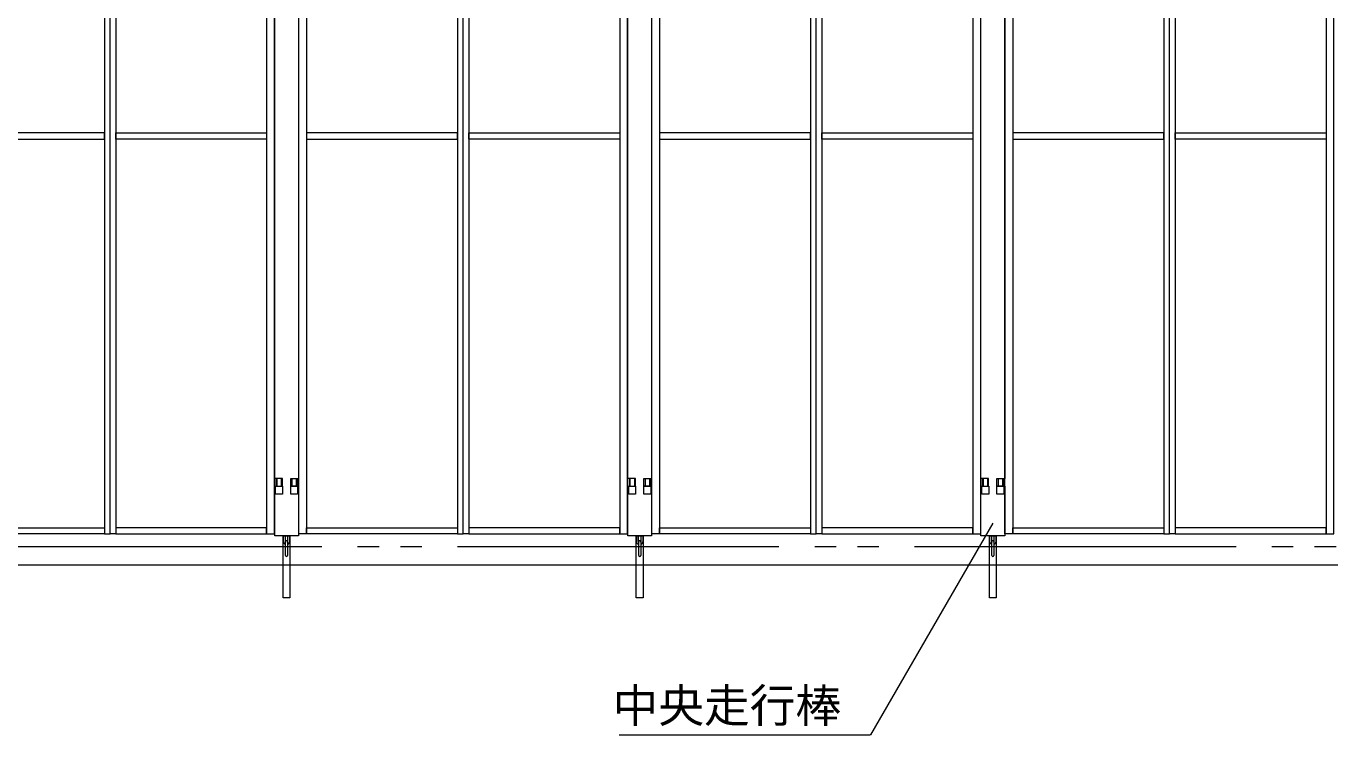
# Model space of a CAD drawing. Units: millimetres, scale not verified. Extents: x -20976 to 3174, y -17325 to 17325.
# Drawn here: x -11338 to -8052, y 4026 to 5813 of the extents above; entities that cross this region are included whole.
import ezdxf
from ezdxf.enums import TextEntityAlignment as Align

# ---------------------------------------------------------------- set-up
doc = ezdxf.new("R2010")
doc.units = ezdxf.units.MM
doc.header["$LTSCALE"] = 90
doc.linetypes.add('DASHED1', pattern=[1.8, 1.2, -0.6])
doc.linetypes.add('DOUBLE_CHAIN2', pattern=[12.8, 9, -1, 0.6, -0.6, 0.6, -1])
for name, color, linetype, lineweight in [('0-5_ﾍﾞｰｽﾗｲﾝ', 5, 'Continuous', 18), ('0-8_ﾜｲﾔｰﾛｰﾌﾟ', 7, 'DOUBLE_CHAIN2', 18), ('1-0_中央走行棒', 7, 'Continuous', 18), ('1-7_標準ﾊﾟﾈﾙ', 7, 'Continuous', 18), ('1-9_文字', 7, 'Continuous', 18), ('1-A_落とし棒', 7, 'Continuous', 18)]:
    doc.layers.add(name, color=color, linetype=linetype, lineweight=lineweight)
doc.styles.add('ＭＳ ゴシック', font='')
doc.styles.get('ＭＳ ゴシック').set_extended_font_data('MS Gothic')

msp = doc.modelspace()

# ---------------------------------------------------------------- linework, layer by layer
at = {"layer": '0-5_ﾍﾞｰｽﾗｲﾝ'}
msp.add_line((-20296.24, 4455), (-6536.24, 4455), dxfattribs=at)
at = {"layer": '0-8_ﾜｲﾔｰﾛｰﾌﾟ'}
msp.add_line((-7136.24, 4500), (-18737.84, 4500), dxfattribs=at)
at = {"layer": '1-0_中央走行棒'}
for p, q in [((-10711.24, 4672.56), (-10711.24, 6024.06)), ((-10651.24, 6024.06), (-10651.24, 4672.56)), ((-9821.24, 4672.56), (-9821.24, 6024.06)), ((-9761.24, 6024.06), (-9761.24, 4672.56)), ((-8931.24, 4672.56), (-8931.24, 6024.06)), ((-8871.24, 6024.06), (-8871.24, 4672.56)), ((-10689.69, 4527.56), (-10689.69, 4514.46)), ((-10684.69, 4527.56), (-10684.69, 4514.46)), ((-10683.74, 4478.06), (-10683.74, 4513.06)), ((-10678.74, 4513.06), (-10678.74, 4478.06)), ((-10677.69, 4514.46), (-10677.69, 4527.56)), ((-10672.69, 4514.46), (-10672.69, 4527.56)), ((-9799.69, 4527.56), (-9799.69, 4514.46)), ((-9794.69, 4527.56), (-9794.69, 4514.46)), ((-9793.74, 4478.06), (-9793.74, 4513.06)), ((-9788.74, 4513.06), (-9788.74, 4478.06)), ((-9787.69, 4514.46), (-9787.69, 4527.56)), ((-9782.68, 4514.46), (-9782.68, 4527.56)), ((-8909.68, 4527.56), (-8909.68, 4514.46)), ((-8904.69, 4527.56), (-8904.69, 4514.46)), ((-8903.74, 4478.06), (-8903.74, 4513.06)), ((-8898.74, 4513.06), (-8898.74, 4478.06)), ((-8897.69, 4514.46), (-8897.69, 4527.56)), ((-8892.69, 4514.46), (-8892.69, 4527.56))]:
    msp.add_line(p, q, dxfattribs=at)
for points in [[(-10651.24, 4652.56), (-10651.24, 4527.56), (-10711.24, 4527.56), (-10711.24, 4652.56)], [(-9761.24, 4652.56), (-9761.24, 4527.56), (-9821.24, 4527.56), (-9821.24, 4652.56)], [(-8871.24, 4652.56), (-8871.24, 4527.56), (-8931.24, 4527.56), (-8931.24, 4652.56)]]:
    msp.add_lwpolyline(points, dxfattribs=at)
for points in [[(-10691.59, 4632.56), (-10708.89, 4632.56), (-10708.89, 4652.56), (-10691.59, 4652.56)], [(-10653.59, 4632.56), (-10670.89, 4632.56), (-10670.89, 4652.56), (-10653.59, 4652.56)], [(-9801.59, 4632.56), (-9818.89, 4632.56), (-9818.89, 4652.56), (-9801.59, 4652.56)], [(-9763.59, 4632.56), (-9780.89, 4632.56), (-9780.89, 4652.56), (-9763.59, 4652.56)], [(-8911.59, 4632.56), (-8928.89, 4632.56), (-8928.89, 4652.56), (-8911.59, 4652.56)], [(-8873.59, 4632.56), (-8890.89, 4632.56), (-8890.89, 4652.56), (-8873.59, 4652.56)]]:
    msp.add_lwpolyline(points, close=True, dxfattribs=at)
for centre, radius, start, end in [((-10681.19, 4514.46), 8.5, 180, 252.537), ((-10681.19, 4514.46), 3.5, 180, 223.213), ((-10681.24, 4513.06), 2.5, 0, 180), ((-10681.19, 4514.46), 8.5, 286.746, 0), ((-10681.19, 4514.46), 3.5, 314.408, 0), ((-9791.19, 4514.46), 8.5, 180, 252.537), ((-9791.19, 4514.46), 3.5, 180, 223.213), ((-9791.24, 4513.06), 2.5, 0, 180), ((-9791.19, 4514.46), 8.5, 286.746, 0), ((-9791.19, 4514.46), 3.5, 314.408, 0), ((-8901.19, 4514.46), 8.5, 180, 252.537), ((-8901.19, 4514.46), 3.5, 180, 223.213), ((-8901.24, 4513.06), 2.5, 0, 180), ((-8901.19, 4514.46), 8.5, 286.746, 0), ((-8901.19, 4514.46), 3.5, 314.408, 0), ((-10681.24, 4478.06), 2.5, 180, 0), ((-9791.24, 4478.06), 2.5, 180, 0), ((-8901.24, 4478.06), 2.5, 180, 0)]:
    msp.add_arc(centre, radius, start, end, dxfattribs=at)
at = {"layer": '1-7_標準ﾊﾟﾈﾙ'}
for p, q in [((-10707.95, 4672.56), (-10707.95, 4652.56)), ((-10654.53, 4672.56), (-10654.53, 4652.56)), ((-9817.95, 4672.56), (-9817.95, 4652.56)), ((-9764.53, 4672.56), (-9764.53, 4652.56)), ((-8927.95, 4672.56), (-8927.95, 4652.56)), ((-8874.53, 4672.56), (-8874.53, 4652.56))]:
    msp.add_line(p, q, dxfattribs=at)
at = {"layer": '1-7_標準ﾊﾟﾈﾙ', "color": 4, "linetype": 'DASHED1', "lineweight": 9}
for p, q in [((-10705.74, 4672.56), (-10705.74, 4652.56)), ((-10694.74, 4672.56), (-10694.74, 4652.56)), ((-10667.74, 4672.56), (-10667.74, 4652.56)), ((-10656.74, 4672.56), (-10656.74, 4652.56)), ((-9815.74, 4672.56), (-9815.74, 4652.56)), ((-9804.74, 4672.56), (-9804.74, 4652.56)), ((-9777.74, 4672.56), (-9777.74, 4652.56)), ((-9766.74, 4672.56), (-9766.74, 4652.56)), ((-8925.74, 4672.56), (-8925.74, 4652.56)), ((-8914.74, 4672.56), (-8914.74, 4652.56)), ((-8887.74, 4672.56), (-8887.74, 4652.56)), ((-8876.74, 4672.56), (-8876.74, 4652.56))]:
    msp.add_line(p, q, dxfattribs=at)
at = {"layer": '1-7_標準ﾊﾟﾈﾙ'}
for points in [[(-11126.24, 7535.56), (-11140.49, 7535.56), (-11140.49, 4532.56), (-11126.24, 4532.56)], [(-11126.24, 7535.56), (-11111.99, 7535.56), (-11111.99, 4532.56), (-11126.24, 4532.56)], [(-10711.74, 7535.56), (-10731.49, 7535.56), (-10731.49, 4532.56), (-10711.74, 4532.56)], [(-10650.74, 7535.56), (-10630.99, 7535.56), (-10630.99, 4532.56), (-10650.74, 4532.56)], [(-10236.24, 7535.56), (-10250.49, 7535.56), (-10250.49, 4532.56), (-10236.24, 4532.56)], [(-10236.24, 7535.56), (-10221.99, 7535.56), (-10221.99, 4532.56), (-10236.24, 4532.56)], [(-9821.74, 7535.56), (-9841.49, 7535.56), (-9841.49, 4532.56), (-9821.74, 4532.56)], [(-9760.74, 7535.56), (-9740.99, 7535.56), (-9740.99, 4532.56), (-9760.74, 4532.56)], [(-9346.24, 7535.56), (-9360.49, 7535.56), (-9360.49, 4532.56), (-9346.24, 4532.56)], [(-9346.24, 7535.56), (-9331.99, 7535.56), (-9331.99, 4532.56), (-9346.24, 4532.56)], [(-8931.74, 7535.56), (-8951.49, 7535.56), (-8951.49, 4532.56), (-8931.74, 4532.56)], [(-8870.74, 7535.56), (-8850.99, 7535.56), (-8850.99, 4532.56), (-8870.74, 4532.56)], [(-8456.24, 7535.56), (-8470.49, 7535.56), (-8470.49, 4532.56), (-8456.24, 4532.56)], [(-8456.24, 7535.56), (-8441.99, 7535.56), (-8441.99, 4532.56), (-8456.24, 4532.56)], [(-8041.74, 7535.56), (-8061.49, 7535.56), (-8061.49, 4532.56), (-8041.74, 4532.56)], [(-11140.49, 5544.06), (-11520.99, 5544.06), (-11520.99, 5528.06), (-11140.49, 5528.06)], [(-11111.99, 5544.06), (-10731.49, 5544.06), (-10731.49, 5528.06), (-11111.99, 5528.06)], [(-10250.49, 5544.06), (-10630.99, 5544.06), (-10630.99, 5528.06), (-10250.49, 5528.06)], [(-10221.99, 5544.06), (-9841.49, 5544.06), (-9841.49, 5528.06), (-10221.99, 5528.06)], [(-9360.49, 5544.06), (-9740.99, 5544.06), (-9740.99, 5528.06), (-9360.49, 5528.06)], [(-9331.99, 5544.06), (-8951.49, 5544.06), (-8951.49, 5528.06), (-9331.99, 5528.06)], [(-8470.49, 5544.06), (-8850.99, 5544.06), (-8850.99, 5528.06), (-8470.49, 5528.06)], [(-8441.99, 5544.06), (-8061.49, 5544.06), (-8061.49, 5528.06), (-8441.99, 5528.06)], [(-11140.49, 4532.56), (-11520.99, 4532.56), (-11520.99, 4548.06), (-11140.49, 4548.06)], [(-11111.99, 4532.56), (-10731.49, 4532.56), (-10731.49, 4548.06), (-11111.99, 4548.06)], [(-10250.49, 4532.56), (-10630.99, 4532.56), (-10630.99, 4548.06), (-10250.49, 4548.06)], [(-10221.99, 4532.56), (-9841.49, 4532.56), (-9841.49, 4548.06), (-10221.99, 4548.06)], [(-9360.49, 4532.56), (-9740.99, 4532.56), (-9740.99, 4548.06), (-9360.49, 4548.06)], [(-9331.99, 4532.56), (-8951.49, 4532.56), (-8951.49, 4548.06), (-9331.99, 4548.06)], [(-8470.49, 4532.56), (-8850.99, 4532.56), (-8850.99, 4548.06), (-8470.49, 4548.06)], [(-8441.99, 4532.56), (-8061.49, 4532.56), (-8061.49, 4548.06), (-8441.99, 4548.06)]]:
    msp.add_lwpolyline(points, close=True, dxfattribs=at)
for points in [[(-10711.74, 4652.56), (-10691.74, 4652.56), (-10691.74, 4672.56), (-10711.74, 4672.56)], [(-10650.74, 4652.56), (-10670.74, 4652.56), (-10670.74, 4672.56), (-10650.74, 4672.56)], [(-9821.74, 4652.56), (-9801.74, 4652.56), (-9801.74, 4672.56), (-9821.74, 4672.56)], [(-9760.74, 4652.56), (-9780.74, 4652.56), (-9780.74, 4672.56), (-9760.74, 4672.56)], [(-8931.74, 4652.56), (-8911.74, 4652.56), (-8911.74, 4672.56), (-8931.74, 4672.56)], [(-8870.74, 4652.56), (-8890.74, 4652.56), (-8890.74, 4672.56), (-8870.74, 4672.56)]]:
    msp.add_lwpolyline(points, dxfattribs=at)
at = {"layer": '1-9_文字'}
for p, q in [((-8901.24, 4559.82), (-9209.55, 4025.83)), ((-9843.22, 4025.83), (-9209.98, 4025.83)), ((-9209.55, 4025.83), (-9209.98, 4025.83))]:
    msp.add_line(p, q, dxfattribs=at)
at = {"layer": '1-A_落とし棒'}
for points in [[(-10672.74, 4527.56), (-10672.74, 4371.36), (-10689.74, 4371.36), (-10689.74, 4527.56)], [(-9782.74, 4527.56), (-9782.74, 4371.36), (-9799.74, 4371.36), (-9799.74, 4527.56)], [(-8892.74, 4527.56), (-8892.74, 4371.36), (-8909.74, 4371.36), (-8909.74, 4527.56)]]:
    msp.add_lwpolyline(points, close=True, dxfattribs=at)

# ---------------------------------------------------------------- texts
at = {"layer": '1-9_文字', "style": 'ＭＳ ゴシック'}
msp.add_text('中央走行棒', height=84.46, dxfattribs=at).set_placement((-9859.59, 4032.31), align=Align.BOTTOM_LEFT)

doc.saveas('drawing.dxf')
